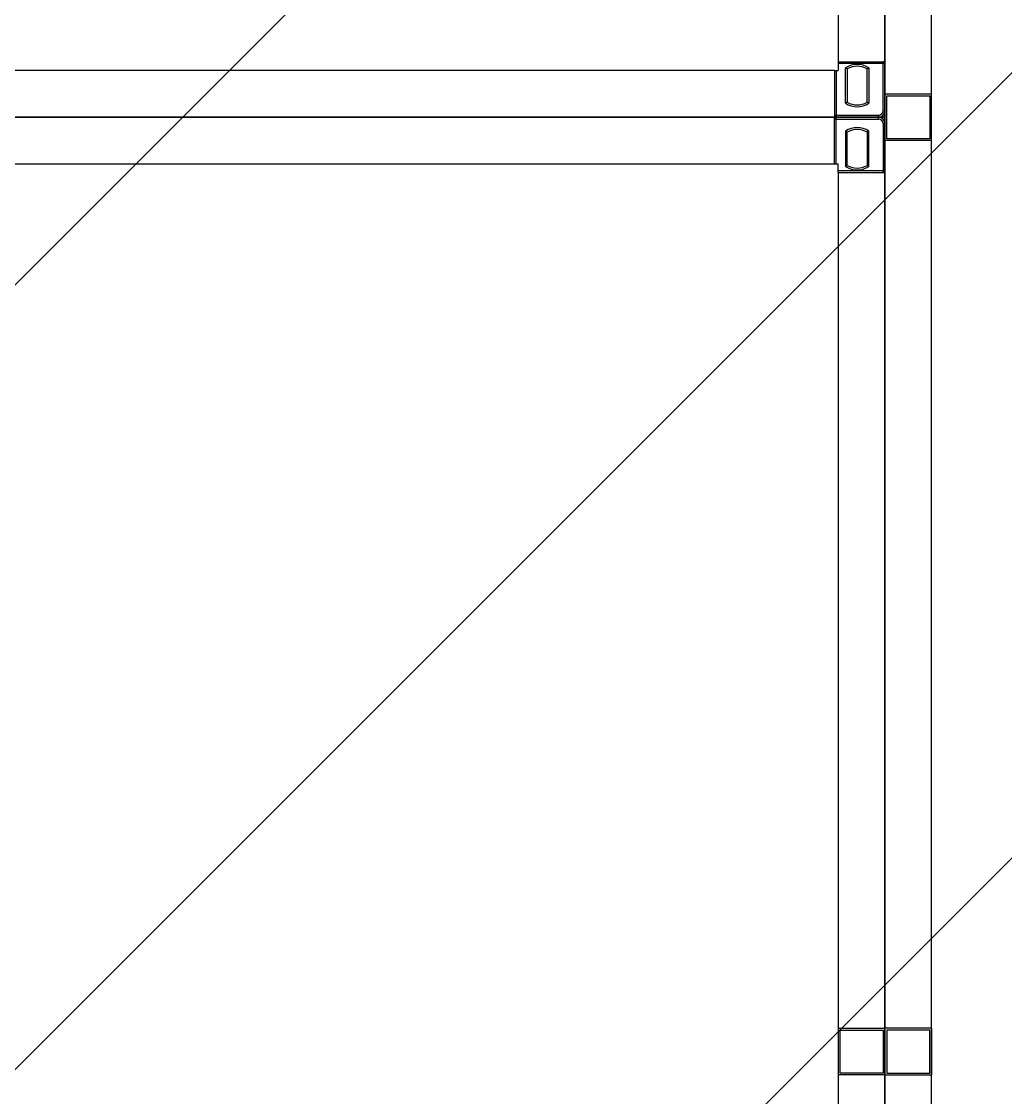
# Model space of a CAD drawing. Header units: millimetres. Extents: x 4080735 to 4152075, y -451436 to -400976.
# Drawn here: x 4146564 to 4146753.5, y -406156.2 to -405948.9 of the extents above; entities that cross this region are included whole.
import ezdxf

# ---------------------------------------------------------------- set-up
doc = ezdxf.new("R2010")
doc.units = ezdxf.units.MM
doc.header["$LTSCALE"] = 60
doc.layers.add('3', color=3, linetype='Continuous')

# ---------------------------------------------------------------- blocks, each defined once
blk = doc.blocks.new('KEY PLAN_NEW')
at = {"color": 253}
for p, q in [((-1280.862, -1428.384), (-1280.862, -1135.504)), ((-1286.862, -1195.504), (-1286.862, -1308.384)), ((-1286.862, -1308.384), (-1286.862, -1308.944)), ((-1287.102, -1308.944), (-1340.622, -1308.944)), ((-1287.102, -1308.944), (-1286.862, -1308.944)), ((-1283.862, -1310.444), (-1283.862, -1313.444)), ((-1283.862, -1310.444), (-1280.862, -1310.444)), ((-1283.742, -1313.324), (-1283.742, -1310.564)), ((-1283.742, -1310.564), (-1280.982, -1310.564)), ((-1280.982, -1310.564), (-1280.982, -1313.324)), ((-1280.982, -1310.564), (-1280.982, -1313.324)), ((-1280.862, -1313.444), (-1280.862, -1310.444)), ((-1280.862, -1313.444), (-1283.862, -1313.444)), ((-1280.982, -1313.324), (-1283.742, -1313.324)), ((-1340.622, -1314.944), (-1287.102, -1314.944)), ((-1287.102, -1314.944), (-1286.862, -1314.944)), ((-1286.862, -1315.504), (-1286.862, -1314.944)), ((-1286.862, -1315.504), (-1286.862, -1428.384)), ((-1286.862, -1370.444), (-1286.862, -1373.444)), ((-1286.862, -1370.444), (-1283.862, -1370.444)), ((-1286.742, -1373.324), (-1286.742, -1370.564)), ((-1286.742, -1370.564), (-1283.982, -1370.564)), ((-1283.982, -1370.564), (-1283.982, -1373.324)), ((-1283.982, -1370.564), (-1283.982, -1373.324)), ((-1283.862, -1373.444), (-1283.862, -1370.444)), ((-1280.862, -1370.444), (-1283.862, -1370.444)), ((-1283.862, -1373.444), (-1283.862, -1370.444)), ((-1280.982, -1370.564), (-1283.742, -1370.564)), ((-1283.742, -1370.564), (-1283.742, -1373.324)), ((-1280.982, -1373.324), (-1280.982, -1370.564)), ((-1280.982, -1373.324), (-1280.982, -1370.564)), ((-1280.862, -1370.444), (-1280.862, -1373.444)), ((-1283.862, -1373.444), (-1286.862, -1373.444)), ((-1283.982, -1373.324), (-1286.742, -1373.324)), ((-1283.862, -1373.444), (-1280.862, -1373.444)), ((-1283.742, -1373.324), (-1280.982, -1373.324))]:
    blk.add_line(p, q, dxfattribs=at)
at = {"color": 253, "linetype": 'Continuous'}
for p, q in [((-1286.862, -1308.384), (-1283.862, -1308.384)), ((-1283.982, -1308.504), (-1286.862, -1308.504)), ((-1283.982, -1308.384), (-1283.982, -1308.504)), ((-1283.982, -1308.504), (-1283.862, -1308.504)), ((-1283.982, -1311.534), (-1283.982, -1308.504)), ((-1287.102, -1308.944), (-1287.102, -1311.944)), ((-1286.982, -1308.944), (-1286.982, -1311.824)), ((-1286.397, -1311.045), (-1286.397, -1308.782)), ((-1286.277, -1308.849), (-1286.277, -1310.979)), ((-1285.007, -1310.979), (-1285.007, -1308.849)), ((-1284.887, -1308.782), (-1284.887, -1311.045)), ((-1287.102, -1311.824), (-1286.982, -1311.824)), ((-1287.102, -1314.944), (-1287.102, -1311.944)), ((-1287.102, -1312.064), (-1286.982, -1312.064)), ((-1286.982, -1311.944), (-1286.982, -1311.824)), ((-1286.982, -1311.824), (-1284.272, -1311.824)), ((-1286.982, -1311.944), (-1286.982, -1312.064)), ((-1286.982, -1314.944), (-1286.982, -1312.064)), ((-1286.982, -1312.064), (-1284.272, -1312.064)), ((-1284.272, -1311.824), (-1284.272, -1311.944)), ((-1284.272, -1312.064), (-1284.272, -1311.944)), ((-1283.982, -1311.534), (-1283.862, -1311.534)), ((-1283.982, -1311.824), (-1283.982, -1311.823)), ((-1283.982, -1311.824), (-1283.982, -1311.824)), ((-1283.982, -1312.064), (-1283.982, -1312.064)), ((-1283.982, -1312.064), (-1283.982, -1312.064)), ((-1283.982, -1312.354), (-1283.862, -1312.354)), ((-1283.982, -1312.354), (-1283.982, -1315.384)), ((-1286.397, -1312.842), (-1286.397, -1315.105)), ((-1286.277, -1315.039), (-1286.277, -1312.909)), ((-1285.007, -1312.909), (-1285.007, -1315.039)), ((-1284.887, -1315.105), (-1284.887, -1312.842)), ((-1283.982, -1315.384), (-1286.862, -1315.384)), ((-1286.862, -1315.504), (-1283.862, -1315.504)), ((-1283.982, -1315.504), (-1283.982, -1315.384)), ((-1283.982, -1315.384), (-1283.862, -1315.384))]:
    blk.add_line(p, q, dxfattribs=at)
at = {"color": 253}
for points in [[(-1283.862, -1131.944), (-1223.862, -1131.944), (-1223.862, -1431.944), (-1283.862, -1431.944)], [(-1343.862, -1191.944), (-1283.862, -1191.944), (-1283.862, -1311.944), (-1343.862, -1311.944)], [(-1343.862, -1311.944), (-1283.862, -1311.944), (-1283.862, -1431.944), (-1343.862, -1431.944)]]:
    blk.add_lwpolyline(points, close=True, dxfattribs=at)
at = {"color": 253, "linetype": 'Continuous'}
for centre, radius, start, end in [((-1285.642, -1309.914), 1.36, 56.27916, 123.72084), ((-1283.982, -1308.504), 0.12, 0, 90), ((-1285.642, -1309.914), 1.24, 59.1964, 120.8036), ((-1285.642, -1309.914), 1.36, 236.27916, 303.72084), ((-1285.642, -1309.914), 1.24, 239.1964, 300.8036), ((-1286.982, -1311.824), 0.12, 180, 270), ((-1286.982, -1312.064), 0.12, 90, 180), ((-1284.272, -1311.534), 0.41, 270, 0), ((-1284.272, -1311.534), 0.29, 270, 0), ((-1284.272, -1312.354), 0.41, 0, 90), ((-1284.272, -1312.354), 0.29, 0, 90), ((-1285.642, -1313.974), 1.36, 56.27916, 123.72084), ((-1285.642, -1313.974), 1.24, 59.1964, 120.8036), ((-1285.642, -1313.974), 1.36, 236.27916, 303.72084), ((-1285.642, -1313.974), 1.24, 239.1964, 300.8036), ((-1283.982, -1315.384), 0.12, 270, 0)]:
    blk.add_arc(centre, radius, start, end, dxfattribs=at)
for points, knots in [([(-1286.277, -1308.849), (-1286.277, -1308.848, 46), (-1286.278, -1308.848, 46), (-1286.279, -1308.848, 46), (-1286.28, -1308.847, 46), (-1286.28, -1308.847, 46), (-1286.281, -1308.846, 46), (-1286.281, -1308.846, 46), (-1286.282, -1308.846, 46), (-1286.282, -1308.845, 46), (-1286.284, -1308.844, 46), (-1286.285, -1308.844, 46), (-1286.289, -1308.842, 46), (-1286.291, -1308.841, 46), (-1286.294, -1308.839, 46), (-1286.295, -1308.838, 46), (-1286.296, -1308.838, 46), (-1286.297, -1308.837, 46), (-1286.298, -1308.837, 46), (-1286.299, -1308.836, 46), (-1286.301, -1308.835, 46), (-1286.304, -1308.833, 46), (-1286.309, -1308.83, 46), (-1286.312, -1308.829, 46), (-1286.316, -1308.826, 46), (-1286.318, -1308.826, 46), (-1286.32, -1308.824, 46), (-1286.32, -1308.824, 46), (-1286.322, -1308.823, 46), (-1286.323, -1308.823, 46), (-1286.327, -1308.821, 46), (-1286.33, -1308.819, 46), (-1286.336, -1308.815, 46), (-1286.339, -1308.813, 46), (-1286.346, -1308.81, 46), (-1286.35, -1308.808, 46), (-1286.354, -1308.806, 46), (-1286.355, -1308.805, 46), (-1286.357, -1308.804, 46), (-1286.358, -1308.804, 46), (-1286.36, -1308.802, 46), (-1286.362, -1308.801, 46), (-1286.367, -1308.798, 46), (-1286.371, -1308.796, 46), (-1286.378, -1308.792, 46), (-1286.382, -1308.79, 46), (-1286.387, -1308.787, 46), (-1286.389, -1308.786, 46), (-1286.392, -1308.785, 46), (-1286.394, -1308.784, 46), (-1286.395, -1308.783, 46), (-1286.396, -1308.783, 46), (-1286.396, -1308.783, 46), (-1286.397, -1308.782, 46)], [0, 0, 0, 0, 0.06206, 0.12459, 0.12459, 0.155854, 0.155854, 0.171487, 0.171487, 0.187119, 0.187119, 0.249648, 0.249648, 0.312178, 0.312178, 0.343442, 0.343442, 0.359075, 0.359075, 0.374707, 0.374707, 0.437236, 0.437236, 0.499766, 0.499766, 0.53103, 0.53103, 0.546663, 0.546663, 0.562295, 0.562295, 0.624824, 0.624824, 0.687353, 0.687353, 0.749883, 0.749883, 0.765515, 0.765515, 0.781147, 0.781147, 0.812412, 0.812412, 0.874941, 0.874941, 0.937471, 0.937471, 0.968735, 0.968735, 0.984368, 0.992184, 0.992184, 1, 1, 1, 1]), ([(-1284.887, -1308.782), (-1284.887, -1308.783, 46), (-1284.888, -1308.783, 46), (-1284.889, -1308.783, 46), (-1284.89, -1308.784, 46), (-1284.891, -1308.785, 46), (-1284.894, -1308.786, 46), (-1284.896, -1308.787, 46), (-1284.902, -1308.79, 46), (-1284.905, -1308.792, 46), (-1284.913, -1308.796, 46), (-1284.916, -1308.798, 46), (-1284.922, -1308.801, 46), (-1284.923, -1308.802, 46), (-1284.926, -1308.804, 46), (-1284.927, -1308.804, 46), (-1284.929, -1308.805, 46), (-1284.93, -1308.806, 46), (-1284.934, -1308.808, 46), (-1284.937, -1308.81, 46), (-1284.944, -1308.813, 46), (-1284.947, -1308.815, 46), (-1284.954, -1308.819, 46), (-1284.957, -1308.821, 46), (-1284.961, -1308.823, 46), (-1284.962, -1308.823, 46), (-1284.963, -1308.824, 46), (-1284.964, -1308.824, 46), (-1284.966, -1308.826, 46), (-1284.967, -1308.826, 46), (-1284.972, -1308.829, 46), (-1284.974, -1308.83, 46), (-1284.98, -1308.833, 46), (-1284.982, -1308.835, 46), (-1284.985, -1308.836, 46), (-1284.986, -1308.837, 46), (-1284.987, -1308.837, 46), (-1284.987, -1308.838, 46), (-1284.989, -1308.838, 46), (-1284.99, -1308.839, 46), (-1284.993, -1308.841, 46), (-1284.995, -1308.842, 46), (-1284.998, -1308.844, 46), (-1285, -1308.844, 46), (-1285.001, -1308.845, 46), (-1285.002, -1308.846, 46), (-1285.002, -1308.846, 46), (-1285.002, -1308.846, 46), (-1285.003, -1308.847, 46), (-1285.004, -1308.847, 46), (-1285.005, -1308.848, 46), (-1285.006, -1308.848, 46), (-1285.007, -1308.848, 46), (-1285.007, -1308.849, 46)], [0, 0, 0, 0, 0.00782, 0.00782, 0.015639, 0.031279, 0.031279, 0.062557, 0.062557, 0.125114, 0.125114, 0.187671, 0.187671, 0.21895, 0.21895, 0.234589, 0.234589, 0.250228, 0.250228, 0.312785, 0.312785, 0.375342, 0.375342, 0.437899, 0.437899, 0.453538, 0.453538, 0.469178, 0.469178, 0.500456, 0.500456, 0.563013, 0.563013, 0.62557, 0.62557, 0.641209, 0.641209, 0.656849, 0.656849, 0.688127, 0.688127, 0.750684, 0.750684, 0.813241, 0.813241, 0.828881, 0.828881, 0.84452, 0.84452, 0.875798, 0.875798, 0.938355, 1, 1, 1, 1]), ([(-1286.277, -1310.979), (-1286.277, -1310.979, 46), (-1286.278, -1310.979, 46), (-1286.279, -1310.98, 46), (-1286.28, -1310.98, 46), (-1286.28, -1310.981, 46), (-1286.281, -1310.981, 46), (-1286.281, -1310.981, 46), (-1286.282, -1310.982, 46), (-1286.282, -1310.982, 46), (-1286.284, -1310.983, 46), (-1286.285, -1310.984, 46), (-1286.289, -1310.985, 46), (-1286.291, -1310.986, 46), (-1286.294, -1310.988, 46), (-1286.295, -1310.989, 46), (-1286.296, -1310.99, 46), (-1286.297, -1310.99, 46), (-1286.298, -1310.991, 46), (-1286.299, -1310.991, 46), (-1286.301, -1310.993, 46), (-1286.304, -1310.994, 46), (-1286.309, -1310.997, 46), (-1286.312, -1310.998, 46), (-1286.316, -1311.001, 46), (-1286.318, -1311.002, 46), (-1286.32, -1311.003, 46), (-1286.32, -1311.003, 46), (-1286.322, -1311.004, 46), (-1286.323, -1311.004, 46), (-1286.327, -1311.007, 46), (-1286.33, -1311.008, 46), (-1286.336, -1311.012, 46), (-1286.339, -1311.014, 46), (-1286.346, -1311.017, 46), (-1286.35, -1311.019, 46), (-1286.354, -1311.022, 46), (-1286.355, -1311.022, 46), (-1286.357, -1311.023, 46), (-1286.358, -1311.024, 46), (-1286.36, -1311.025, 46), (-1286.362, -1311.026, 46), (-1286.367, -1311.029, 46), (-1286.371, -1311.031, 46), (-1286.378, -1311.035, 46), (-1286.382, -1311.037, 46), (-1286.387, -1311.04, 46), (-1286.389, -1311.041, 46), (-1286.392, -1311.042, 46), (-1286.394, -1311.043, 46), (-1286.395, -1311.044, 46), (-1286.396, -1311.044, 46), (-1286.396, -1311.045, 46), (-1286.397, -1311.045, 46)], [0, 0, 0, 0, 0.06206, 0.12459, 0.12459, 0.155854, 0.155854, 0.171487, 0.171487, 0.187119, 0.187119, 0.249648, 0.249648, 0.312178, 0.312178, 0.343442, 0.343442, 0.359075, 0.359075, 0.374707, 0.374707, 0.437236, 0.437236, 0.499766, 0.499766, 0.53103, 0.53103, 0.546663, 0.546663, 0.562295, 0.562295, 0.624824, 0.624824, 0.687353, 0.687353, 0.749883, 0.749883, 0.765515, 0.765515, 0.781147, 0.781147, 0.812412, 0.812412, 0.874941, 0.874941, 0.937471, 0.937471, 0.968735, 0.968735, 0.984368, 0.992184, 0.992184, 1, 1, 1, 1]), ([(-1284.887, -1311.045), (-1284.887, -1311.045, 46), (-1284.888, -1311.044, 46), (-1284.889, -1311.044, 46), (-1284.89, -1311.043, 46), (-1284.891, -1311.042, 46), (-1284.894, -1311.041, 46), (-1284.896, -1311.04, 46), (-1284.902, -1311.037, 46), (-1284.905, -1311.035, 46), (-1284.913, -1311.031, 46), (-1284.916, -1311.029, 46), (-1284.922, -1311.026, 46), (-1284.923, -1311.025, 46), (-1284.926, -1311.024, 46), (-1284.927, -1311.023, 46), (-1284.929, -1311.022, 46), (-1284.93, -1311.022, 46), (-1284.934, -1311.019, 46), (-1284.937, -1311.017, 46), (-1284.944, -1311.014, 46), (-1284.947, -1311.012, 46), (-1284.954, -1311.008, 46), (-1284.957, -1311.007, 46), (-1284.961, -1311.004, 46), (-1284.962, -1311.004, 46), (-1284.963, -1311.003, 46), (-1284.964, -1311.003, 46), (-1284.966, -1311.002, 46), (-1284.967, -1311.001, 46), (-1284.972, -1310.998, 46), (-1284.974, -1310.997, 46), (-1284.98, -1310.994, 46), (-1284.982, -1310.993, 46), (-1284.985, -1310.991, 46), (-1284.986, -1310.991, 46), (-1284.987, -1310.99, 46), (-1284.987, -1310.99, 46), (-1284.989, -1310.989, 46), (-1284.99, -1310.988, 46), (-1284.993, -1310.986, 46), (-1284.995, -1310.985, 46), (-1284.998, -1310.984, 46), (-1285, -1310.983, 46), (-1285.001, -1310.982, 46), (-1285.002, -1310.982, 46), (-1285.002, -1310.981, 46), (-1285.002, -1310.981, 46), (-1285.003, -1310.981, 46), (-1285.004, -1310.98, 46), (-1285.005, -1310.98, 46), (-1285.006, -1310.979, 46), (-1285.007, -1310.979, 46), (-1285.007, -1310.979, 46)], [0, 0, 0, 0, 0.00782, 0.00782, 0.015639, 0.031279, 0.031279, 0.062557, 0.062557, 0.125114, 0.125114, 0.187671, 0.187671, 0.21895, 0.21895, 0.234589, 0.234589, 0.250228, 0.250228, 0.312785, 0.312785, 0.375342, 0.375342, 0.437899, 0.437899, 0.453538, 0.453538, 0.469178, 0.469178, 0.500456, 0.500456, 0.563013, 0.563013, 0.62557, 0.62557, 0.641209, 0.641209, 0.656849, 0.656849, 0.688127, 0.688127, 0.750684, 0.750684, 0.813241, 0.813241, 0.828881, 0.828881, 0.84452, 0.84452, 0.875798, 0.875798, 0.938355, 1, 1, 1, 1]), ([(-1286.277, -1312.909), (-1286.277, -1312.908, 46), (-1286.278, -1312.908, 46), (-1286.279, -1312.908, 46), (-1286.28, -1312.907, 46), (-1286.28, -1312.907, 46), (-1286.281, -1312.906, 46), (-1286.281, -1312.906, 46), (-1286.282, -1312.906, 46), (-1286.282, -1312.905, 46), (-1286.284, -1312.904, 46), (-1286.285, -1312.904, 46), (-1286.289, -1312.902, 46), (-1286.291, -1312.901, 46), (-1286.294, -1312.899, 46), (-1286.295, -1312.898, 46), (-1286.296, -1312.898, 46), (-1286.297, -1312.897, 46), (-1286.298, -1312.897, 46), (-1286.299, -1312.896, 46), (-1286.301, -1312.895, 46), (-1286.304, -1312.893, 46), (-1286.309, -1312.89, 46), (-1286.312, -1312.889, 46), (-1286.316, -1312.886, 46), (-1286.318, -1312.886, 46), (-1286.32, -1312.884, 46), (-1286.32, -1312.884, 46), (-1286.322, -1312.883, 46), (-1286.323, -1312.883, 46), (-1286.327, -1312.881, 46), (-1286.33, -1312.879, 46), (-1286.336, -1312.875, 46), (-1286.339, -1312.873, 46), (-1286.346, -1312.87, 46), (-1286.35, -1312.868, 46), (-1286.354, -1312.866, 46), (-1286.355, -1312.865, 46), (-1286.357, -1312.864, 46), (-1286.358, -1312.864, 46), (-1286.36, -1312.862, 46), (-1286.362, -1312.861, 46), (-1286.367, -1312.858, 46), (-1286.371, -1312.856, 46), (-1286.378, -1312.852, 46), (-1286.382, -1312.85, 46), (-1286.387, -1312.847, 46), (-1286.389, -1312.846, 46), (-1286.392, -1312.845, 46), (-1286.394, -1312.844, 46), (-1286.395, -1312.843, 46), (-1286.396, -1312.843, 46), (-1286.396, -1312.843, 46), (-1286.397, -1312.842, 46)], [0, 0, 0, 0, 0.06206, 0.12459, 0.12459, 0.155854, 0.155854, 0.171487, 0.171487, 0.187119, 0.187119, 0.249648, 0.249648, 0.312178, 0.312178, 0.343442, 0.343442, 0.359075, 0.359075, 0.374707, 0.374707, 0.437236, 0.437236, 0.499766, 0.499766, 0.53103, 0.53103, 0.546663, 0.546663, 0.562295, 0.562295, 0.624824, 0.624824, 0.687353, 0.687353, 0.749883, 0.749883, 0.765515, 0.765515, 0.781147, 0.781147, 0.812412, 0.812412, 0.874941, 0.874941, 0.937471, 0.937471, 0.968735, 0.968735, 0.984368, 0.992184, 0.992184, 1, 1, 1, 1]), ([(-1284.887, -1312.842), (-1284.887, -1312.843, 46), (-1284.888, -1312.843, 46), (-1284.889, -1312.843, 46), (-1284.89, -1312.844, 46), (-1284.891, -1312.845, 46), (-1284.894, -1312.846, 46), (-1284.896, -1312.847, 46), (-1284.902, -1312.85, 46), (-1284.905, -1312.852, 46), (-1284.913, -1312.856, 46), (-1284.916, -1312.858, 46), (-1284.922, -1312.861, 46), (-1284.923, -1312.862, 46), (-1284.926, -1312.864, 46), (-1284.927, -1312.864, 46), (-1284.929, -1312.865, 46), (-1284.93, -1312.866, 46), (-1284.934, -1312.868, 46), (-1284.937, -1312.87, 46), (-1284.944, -1312.873, 46), (-1284.947, -1312.875, 46), (-1284.954, -1312.879, 46), (-1284.957, -1312.881, 46), (-1284.961, -1312.883, 46), (-1284.962, -1312.883, 46), (-1284.963, -1312.884, 46), (-1284.964, -1312.884, 46), (-1284.966, -1312.886, 46), (-1284.967, -1312.886, 46), (-1284.972, -1312.889, 46), (-1284.974, -1312.89, 46), (-1284.98, -1312.893, 46), (-1284.982, -1312.895, 46), (-1284.985, -1312.896, 46), (-1284.986, -1312.897, 46), (-1284.987, -1312.897, 46), (-1284.987, -1312.898, 46), (-1284.989, -1312.898, 46), (-1284.99, -1312.899, 46), (-1284.993, -1312.901, 46), (-1284.995, -1312.902, 46), (-1284.998, -1312.904, 46), (-1285, -1312.904, 46), (-1285.001, -1312.905, 46), (-1285.002, -1312.906, 46), (-1285.002, -1312.906, 46), (-1285.002, -1312.906, 46), (-1285.003, -1312.907, 46), (-1285.004, -1312.907, 46), (-1285.005, -1312.908, 46), (-1285.006, -1312.908, 46), (-1285.007, -1312.908, 46), (-1285.007, -1312.909, 46)], [0, 0, 0, 0, 0.00782, 0.00782, 0.015639, 0.031279, 0.031279, 0.062557, 0.062557, 0.125114, 0.125114, 0.187671, 0.187671, 0.21895, 0.21895, 0.234589, 0.234589, 0.250228, 0.250228, 0.312785, 0.312785, 0.375342, 0.375342, 0.437899, 0.437899, 0.453538, 0.453538, 0.469178, 0.469178, 0.500456, 0.500456, 0.563013, 0.563013, 0.62557, 0.62557, 0.641209, 0.641209, 0.656849, 0.656849, 0.688127, 0.688127, 0.750684, 0.750684, 0.813241, 0.813241, 0.828881, 0.828881, 0.84452, 0.84452, 0.875798, 0.875798, 0.938355, 1, 1, 1, 1]), ([(-1286.277, -1315.039), (-1286.277, -1315.039, 46), (-1286.278, -1315.039, 46), (-1286.279, -1315.04, 46), (-1286.28, -1315.04, 46), (-1286.28, -1315.041, 46), (-1286.281, -1315.041, 46), (-1286.281, -1315.041, 46), (-1286.282, -1315.042, 46), (-1286.282, -1315.042, 46), (-1286.284, -1315.043, 46), (-1286.285, -1315.044, 46), (-1286.289, -1315.045, 46), (-1286.291, -1315.046, 46), (-1286.294, -1315.048, 46), (-1286.295, -1315.049, 46), (-1286.296, -1315.05, 46), (-1286.297, -1315.05, 46), (-1286.298, -1315.051, 46), (-1286.299, -1315.051, 46), (-1286.301, -1315.053, 46), (-1286.304, -1315.054, 46), (-1286.309, -1315.057, 46), (-1286.312, -1315.058, 46), (-1286.316, -1315.061, 46), (-1286.318, -1315.062, 46), (-1286.32, -1315.063, 46), (-1286.32, -1315.063, 46), (-1286.322, -1315.064, 46), (-1286.323, -1315.064, 46), (-1286.327, -1315.067, 46), (-1286.33, -1315.068, 46), (-1286.336, -1315.072, 46), (-1286.339, -1315.074, 46), (-1286.346, -1315.077, 46), (-1286.35, -1315.079, 46), (-1286.354, -1315.082, 46), (-1286.355, -1315.082, 46), (-1286.357, -1315.083, 46), (-1286.358, -1315.084, 46), (-1286.36, -1315.085, 46), (-1286.362, -1315.086, 46), (-1286.367, -1315.089, 46), (-1286.371, -1315.091, 46), (-1286.378, -1315.095, 46), (-1286.382, -1315.097, 46), (-1286.387, -1315.1, 46), (-1286.389, -1315.101, 46), (-1286.392, -1315.102, 46), (-1286.394, -1315.103, 46), (-1286.395, -1315.104, 46), (-1286.396, -1315.104, 46), (-1286.396, -1315.105, 46), (-1286.397, -1315.105, 46)], [0, 0, 0, 0, 0.06206, 0.12459, 0.12459, 0.155854, 0.155854, 0.171487, 0.171487, 0.187119, 0.187119, 0.249648, 0.249648, 0.312178, 0.312178, 0.343442, 0.343442, 0.359075, 0.359075, 0.374707, 0.374707, 0.437236, 0.437236, 0.499766, 0.499766, 0.53103, 0.53103, 0.546663, 0.546663, 0.562295, 0.562295, 0.624824, 0.624824, 0.687353, 0.687353, 0.749883, 0.749883, 0.765515, 0.765515, 0.781147, 0.781147, 0.812412, 0.812412, 0.874941, 0.874941, 0.937471, 0.937471, 0.968735, 0.968735, 0.984368, 0.992184, 0.992184, 1, 1, 1, 1]), ([(-1284.887, -1315.105), (-1284.887, -1315.105, 46), (-1284.888, -1315.104, 46), (-1284.889, -1315.104, 46), (-1284.89, -1315.103, 46), (-1284.891, -1315.102, 46), (-1284.894, -1315.101, 46), (-1284.896, -1315.1, 46), (-1284.902, -1315.097, 46), (-1284.905, -1315.095, 46), (-1284.913, -1315.091, 46), (-1284.916, -1315.089, 46), (-1284.922, -1315.086, 46), (-1284.923, -1315.085, 46), (-1284.926, -1315.084, 46), (-1284.927, -1315.083, 46), (-1284.929, -1315.082, 46), (-1284.93, -1315.082, 46), (-1284.934, -1315.079, 46), (-1284.937, -1315.077, 46), (-1284.944, -1315.074, 46), (-1284.947, -1315.072, 46), (-1284.954, -1315.068, 46), (-1284.957, -1315.067, 46), (-1284.961, -1315.064, 46), (-1284.962, -1315.064, 46), (-1284.963, -1315.063, 46), (-1284.964, -1315.063, 46), (-1284.966, -1315.062, 46), (-1284.967, -1315.061, 46), (-1284.972, -1315.058, 46), (-1284.974, -1315.057, 46), (-1284.98, -1315.054, 46), (-1284.982, -1315.053, 46), (-1284.985, -1315.051, 46), (-1284.986, -1315.051, 46), (-1284.987, -1315.05, 46), (-1284.987, -1315.05, 46), (-1284.989, -1315.049, 46), (-1284.99, -1315.048, 46), (-1284.993, -1315.046, 46), (-1284.995, -1315.045, 46), (-1284.998, -1315.044, 46), (-1285, -1315.043, 46), (-1285.001, -1315.042, 46), (-1285.002, -1315.042, 46), (-1285.002, -1315.041, 46), (-1285.002, -1315.041, 46), (-1285.003, -1315.041, 46), (-1285.004, -1315.04, 46), (-1285.005, -1315.04, 46), (-1285.006, -1315.039, 46), (-1285.007, -1315.039, 46), (-1285.007, -1315.039, 46)], [0, 0, 0, 0, 0.00782, 0.00782, 0.015639, 0.031279, 0.031279, 0.062557, 0.062557, 0.125114, 0.125114, 0.187671, 0.187671, 0.21895, 0.21895, 0.234589, 0.234589, 0.250228, 0.250228, 0.312785, 0.312785, 0.375342, 0.375342, 0.437899, 0.437899, 0.453538, 0.453538, 0.469178, 0.469178, 0.500456, 0.500456, 0.563013, 0.563013, 0.62557, 0.62557, 0.641209, 0.641209, 0.656849, 0.656849, 0.688127, 0.688127, 0.750684, 0.750684, 0.813241, 0.813241, 0.828881, 0.828881, 0.84452, 0.84452, 0.875798, 0.875798, 0.938355, 1, 1, 1, 1])]:
    blk.add_open_spline(points, degree=3, knots=knots, dxfattribs=at)

msp = doc.modelspace()

# ---------------------------------------------------------------- hatches: boundary and pattern name
at = {"layer": '3'}
h = msp.add_hatch(dxfattribs=at)
h.set_pattern_fill('ANSI31', color=256, scale=855.36)
h.set_pattern_definition([(45, (-65702.36, -13536.25), (-75.603857, 75.603857), [])])
h.paths.add_polyline_path([(4145910.29, -405867.36), (4146090.29, -405867.36), (4146090.29, -405507.36), (4146630.29, -405507.36), (4146630.29, -405327.36), (4147730.29, -405327.36), (4147730.29, -405449.76), (4148570.65, -405449.76), (4148570.65, -406047.36), (4148630.29, -406047.36), (4148630.29, -407507.36), (4147379.29, -407507.36), (4147379.29, -407511.86), (4147370.29, -407511.86), (4147370.29, -407687.36), (4146810.29, -407687.36), (4146810.29, -407327.36), (4146450.29, -407327.36), (4146450.29, -406967.36), (4146090.29, -406967.36), (4146090.29, -406607.36), (4145550.29, -406607.36), (4145550.29, -406227.36), (4145910.29, -406227.36)])

# ---------------------------------------------------------------- block references
at = {"xscale": 3, "yscale": 3, "zscale": 3}
msp.add_blockref('KEY PLAN_NEW', (4150581.88, -402031.53), dxfattribs=at)

doc.saveas('drawing.dxf')
